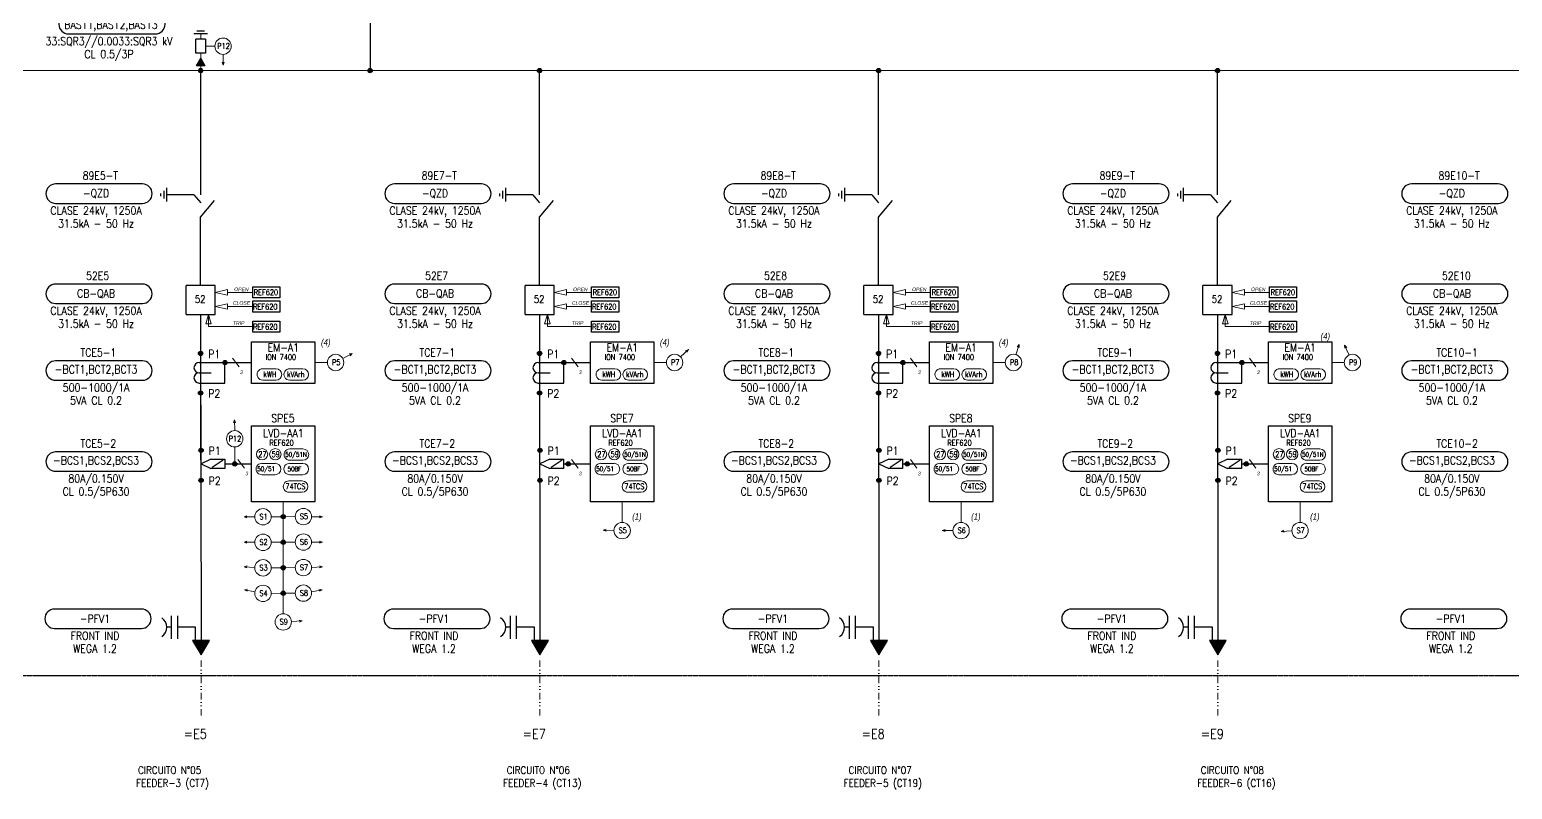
# Model space of a CAD drawing. Header units: millimetres. Extents: x 9982696 to 10277415, y 3207660 to 3335318.
# Drawn here: x 10086379 to 10200229, y 3207660 to 3266050 of the extents above; entities that cross this region are included whole.
import ezdxf
from ezdxf.enums import TextEntityAlignment as Align

# ---------------------------------------------------------------- set-up
doc = ezdxf.new("R2010")
doc.units = ezdxf.units.MM
doc.header["$LTSCALE"] = 2
doc.linetypes.add('DIVIDE', pattern=[1.25, 0.5, -0.25, 0, -0.25, 0, -0.25])
doc.linetypes.add('HIDDEN', pattern=[9.525, 6.35, -3.175])
doc.layers.add('E_EQP', color=134, linetype='Continuous', lineweight=5)
doc.layers.add('GE-SIMBOLOGÍAS', color=151, linetype='Continuous', lineweight=30)
for name, color, linetype in [('EL-CONDUCTOR', 122, 'Continuous'), ('G-TEXTOS', 2, 'Continuous'), ('GE-SIMBOLOGIAS', 151, 'Continuous'), ('I-sep TEXTOS', 7, 'Continuous'), ('Textos', 7, 'Continuous')]:
    doc.layers.add(name, color=color, linetype=linetype)
doc.styles.add('ROMANS', font='romans.shx', dxfattribs={"width": 0.85})
doc.styles.get("Standard").update_dxf_attribs({"font": 'arial.ttf'})

# ---------------------------------------------------------------- blocks, each defined once
blk = doc.blocks.new('DESCRIPCION Nº TAG')
at = {"layer": 'GE-SIMBOLOGÍAS'}
blk.add_lwpolyline([(-12.5, -6), (14.34, -6, 1), (14.34, 0), (-12.5, 0, 1)], format="xyb", close=True, dxfattribs=at)
at = {"layer": 'GE-SIMBOLOGÍAS', "color": 2, "style": 'ROMANS', "width": 0.85}
blk.add_attdef('MEQ-Nº', text='', height=2.5, dxfattribs=at).set_placement((0, -3), align=Align.MIDDLE)
for tag, p in [('MEQ-L1', (0, -9.5)), ('MEQ-L2', (0, -13.5)), ('MEQ-L3', (0, -17.5))]:
    blk.add_attdef(tag, text='', height=2.5, dxfattribs=at).set_placement(p, align=Align.CENTER)

msp = doc.modelspace()

# ---------------------------------------------------------------- hatches: boundary and pattern name
at = {"layer": 'EL-CONDUCTOR'}
h = msp.add_hatch(color=256, dxfattribs=at)
h.paths.add_polyline_path([(10099511, 3262737, -0.4142136), (10099347, 3262901, -0.4142136), (10099511, 3263065)])
h.paths.add_polyline_path([(10099675, 3262901, -0.4142136), (10099511, 3262737), (10099511, 3263065, -0.4142136)])
h = msp.add_hatch(color=256, dxfattribs=at)
h.paths.add_polyline_path([(10112524, 3262737, -0.4142136), (10112360, 3262901, -0.4142136), (10112524, 3263065)])
h.paths.add_polyline_path([(10112688, 3262901, -0.4142136), (10112524, 3262737), (10112524, 3263065, -0.4142136)])
h = msp.add_hatch(color=256, dxfattribs=at)
h.paths.add_polyline_path([(10125538, 3262737, -0.4142136), (10125374, 3262901, -0.4142136), (10125538, 3263065)])
h.paths.add_polyline_path([(10125702, 3262901, -0.4142136), (10125538, 3262737), (10125538, 3263065, -0.4142136)])
h = msp.add_hatch(color=256, dxfattribs=at)
h.paths.add_polyline_path([(10151565, 3262737, -0.4142136), (10151401, 3262901, -0.4142136), (10151565, 3263065)])
h.paths.add_polyline_path([(10151729, 3262901, -0.4142136), (10151565, 3262737), (10151565, 3263065, -0.4142136)])
h = msp.add_hatch(color=256, dxfattribs=at)
h.paths.add_polyline_path([(10177593, 3262737, -0.4142136), (10177429, 3262901, -0.4142136), (10177593, 3263065)])
h.paths.add_polyline_path([(10177757, 3262901, -0.4142136), (10177593, 3262737), (10177593, 3263065, -0.4142136)])
h = msp.add_hatch(color=256, dxfattribs=at)
h.paths.add_polyline_path([(10099506, 3240996, -0.4142136), (10099341, 3241160, -0.4142136), (10099506, 3241324)])
h.paths.add_polyline_path([(10099670, 3241160, -0.4142136), (10099506, 3240996), (10099506, 3241324, -0.4142136)])
h = msp.add_hatch(color=256, dxfattribs=at)
h.paths.add_polyline_path([(10101378, 3240300, -0.4142136), (10101214, 3240464, -0.4142136), (10101378, 3240628)])
h.paths.add_polyline_path([(10101542, 3240464, -0.4142136), (10101378, 3240300), (10101378, 3240628, -0.4142136)])
h = msp.add_hatch(color=256, dxfattribs=at)
h.paths.add_polyline_path([(10125533, 3240996, -0.4142136), (10125369, 3241160, -0.4142136), (10125533, 3241324)])
h.paths.add_polyline_path([(10125697, 3241160, -0.4142136), (10125533, 3240996), (10125533, 3241324, -0.4142136)])
h = msp.add_hatch(color=256, dxfattribs=at)
h.paths.add_polyline_path([(10127405, 3240300, -0.4142136), (10127241, 3240464, -0.4142136), (10127405, 3240628)])
h.paths.add_polyline_path([(10127570, 3240464, -0.4142136), (10127405, 3240300), (10127405, 3240628, -0.4142136)])
h = msp.add_hatch(color=256, dxfattribs=at)
h.paths.add_polyline_path([(10151560, 3240996, -0.4142136), (10151396, 3241160, -0.4142136), (10151560, 3241324)])
h.paths.add_polyline_path([(10151724, 3241160, -0.4142136), (10151560, 3240996), (10151560, 3241324, -0.4142136)])
h = msp.add_hatch(color=256, dxfattribs=at)
h.paths.add_polyline_path([(10153433, 3240300, -0.4142136), (10153269, 3240464, -0.4142136), (10153433, 3240628)])
h.paths.add_polyline_path([(10153597, 3240464, -0.4142136), (10153433, 3240300), (10153433, 3240628, -0.4142136)])
h = msp.add_hatch(color=256, dxfattribs=at)
h.paths.add_polyline_path([(10177588, 3240996, -0.4142136), (10177424, 3241160, -0.4142136), (10177588, 3241324)])
h.paths.add_polyline_path([(10177752, 3241160, -0.4142136), (10177588, 3240996), (10177588, 3241324, -0.4142136)])
h = msp.add_hatch(color=256, dxfattribs=at)
h.paths.add_polyline_path([(10179460, 3240300, -0.4142136), (10179296, 3240464, -0.4142136), (10179460, 3240628)])
h.paths.add_polyline_path([(10179624, 3240464, -0.4142136), (10179460, 3240300), (10179460, 3240628, -0.4142136)])
h = msp.add_hatch(color=256, dxfattribs=at)
h.paths.add_polyline_path([(10099506, 3237959, -0.4142136), (10099341, 3238123, -0.4142136), (10099506, 3238287)])
h.paths.add_polyline_path([(10099670, 3238123, -0.4142136), (10099506, 3237959), (10099506, 3238287, -0.4142136)])
h = msp.add_hatch(color=256, dxfattribs=at)
h.paths.add_polyline_path([(10125533, 3237959, -0.4142136), (10125369, 3238123, -0.4142136), (10125533, 3238287)])
h.paths.add_polyline_path([(10125697, 3238123, -0.4142136), (10125533, 3237959), (10125533, 3238287, -0.4142136)])
h = msp.add_hatch(color=256, dxfattribs=at)
h.paths.add_polyline_path([(10151560, 3237959, -0.4142136), (10151396, 3238123, -0.4142136), (10151560, 3238287)])
h.paths.add_polyline_path([(10151724, 3238123, -0.4142136), (10151560, 3237959), (10151560, 3238287, -0.4142136)])
h = msp.add_hatch(color=256, dxfattribs=at)
h.paths.add_polyline_path([(10177588, 3237959, -0.4142136), (10177424, 3238123, -0.4142136), (10177588, 3238287)])
h.paths.add_polyline_path([(10177752, 3238123, -0.4142136), (10177588, 3237959), (10177588, 3238287, -0.4142136)])
h = msp.add_hatch(color=256, dxfattribs=at)
h.paths.add_polyline_path([(10099539, 3233555, -0.4142136), (10099375, 3233719, -0.4142136), (10099539, 3233883)])
h.paths.add_polyline_path([(10099703, 3233719, -0.4142136), (10099539, 3233555), (10099539, 3233883, -0.4142136)])
h = msp.add_hatch(color=256, dxfattribs=at)
h.paths.add_polyline_path([(10125566, 3233555, -0.4142136), (10125402, 3233719, -0.4142136), (10125566, 3233883)])
h.paths.add_polyline_path([(10125730, 3233719, -0.4142136), (10125566, 3233555), (10125566, 3233883, -0.4142136)])
h = msp.add_hatch(color=256, dxfattribs=at)
h.paths.add_polyline_path([(10151594, 3233555, -0.4142136), (10151430, 3233719, -0.4142136), (10151594, 3233883)])
h.paths.add_polyline_path([(10151758, 3233719, -0.4142136), (10151594, 3233555), (10151594, 3233883, -0.4142136)])
h = msp.add_hatch(color=256, dxfattribs=at)
h.paths.add_polyline_path([(10177621, 3233555, -0.4142136), (10177457, 3233719, -0.4142136), (10177621, 3233883)])
h.paths.add_polyline_path([(10177785, 3233719, -0.4142136), (10177621, 3233555), (10177621, 3233883, -0.4142136)])
h = msp.add_hatch(color=256, dxfattribs=at)
h.paths.add_polyline_path([(10102125, 3232511, -0.4142136), (10101961, 3232675, -0.4142136), (10102125, 3232839)])
h.paths.add_polyline_path([(10102289, 3232675, -0.4142136), (10102125, 3232511), (10102125, 3232839, -0.4142136)])
h = msp.add_hatch(color=256, dxfattribs=at)
h.paths.add_polyline_path([(10127736, 3232511, -0.4142136), (10127572, 3232675, -0.4142136), (10127736, 3232839)])
h.paths.add_polyline_path([(10127900, 3232675, -0.4142136), (10127736, 3232511), (10127736, 3232839, -0.4142136)])
h = msp.add_hatch(color=256, dxfattribs=at)
h.paths.add_polyline_path([(10153763, 3232511, -0.4142136), (10153599, 3232675, -0.4142136), (10153763, 3232839)])
h.paths.add_polyline_path([(10153927, 3232675, -0.4142136), (10153763, 3232511), (10153763, 3232839, -0.4142136)])
h = msp.add_hatch(color=256, dxfattribs=at)
h.paths.add_polyline_path([(10179791, 3232511, -0.4142136), (10179627, 3232675, -0.4142136), (10179791, 3232839)])
h.paths.add_polyline_path([(10179955, 3232675, -0.4142136), (10179791, 3232511), (10179791, 3232839, -0.4142136)])
h = msp.add_hatch(color=256, dxfattribs=at)
h.paths.add_polyline_path([(10099539, 3231245, -0.4142136), (10099375, 3231409, -0.4142136), (10099539, 3231573)])
h.paths.add_polyline_path([(10099703, 3231409, -0.4142136), (10099539, 3231245), (10099539, 3231573, -0.4142136)])
h = msp.add_hatch(color=256, dxfattribs=at)
h.paths.add_polyline_path([(10125566, 3231245, -0.4142136), (10125402, 3231409, -0.4142136), (10125566, 3231573)])
h.paths.add_polyline_path([(10125730, 3231409, -0.4142136), (10125566, 3231245), (10125566, 3231573, -0.4142136)])
h = msp.add_hatch(color=256, dxfattribs=at)
h.paths.add_polyline_path([(10151594, 3231245, -0.4142136), (10151430, 3231409, -0.4142136), (10151594, 3231573)])
h.paths.add_polyline_path([(10151758, 3231409, -0.4142136), (10151594, 3231245), (10151594, 3231573, -0.4142136)])
h = msp.add_hatch(color=256, dxfattribs=at)
h.paths.add_polyline_path([(10177621, 3231245, -0.4142136), (10177457, 3231409, -0.4142136), (10177621, 3231573)])
h.paths.add_polyline_path([(10177785, 3231409, -0.4142136), (10177621, 3231245), (10177621, 3231573, -0.4142136)])
h = msp.add_hatch(color=256, dxfattribs=at)
h.paths.add_polyline_path([(10105849, 3228454, -0.4142136), (10105685, 3228618, -0.4142136), (10105849, 3228782)])
h.paths.add_polyline_path([(10106013, 3228618, -0.4142136), (10105849, 3228454), (10105849, 3228782, -0.4142136)])
h = msp.add_hatch(color=256, dxfattribs=at)
h.paths.add_polyline_path([(10105849, 3226492, -0.4142136), (10105685, 3226656, -0.4142136), (10105849, 3226820)])
h.paths.add_polyline_path([(10106013, 3226656, -0.4142136), (10105849, 3226492), (10105849, 3226820, -0.4142136)])
h = msp.add_hatch(color=256, dxfattribs=at)
h.paths.add_polyline_path([(10105849, 3224530, -0.4142136), (10105685, 3224694, -0.4142136), (10105849, 3224858)])
h.paths.add_polyline_path([(10106013, 3224694, -0.4142136), (10105849, 3224530), (10105849, 3224858, -0.4142136)])
h = msp.add_hatch(color=256, dxfattribs=at)
h.paths.add_polyline_path([(10105849, 3222568, -0.4142136), (10105685, 3222732, -0.4142136), (10105849, 3222896)])
h.paths.add_polyline_path([(10106013, 3222732, -0.4142136), (10105849, 3222568), (10105849, 3222896, -0.4142136)])
at = {"layer": 'GE-SIMBOLOGIAS'}
for points in [[(10099511, 3263820), (10099833, 3263262), (10099188, 3263262)], [(10099539, 3217990), (10100184, 3219107), (10098894, 3219107)], [(10125566, 3217990), (10126211, 3219107), (10124921, 3219107)], [(10151594, 3217990), (10152239, 3219107), (10150949, 3219107)], [(10177621, 3217990), (10178266, 3219107), (10176976, 3219107)]]:
    msp.add_hatch(color=256, dxfattribs=at).paths.add_polyline_path(points)

# ---------------------------------------------------------------- linework, layer by layer
at = {"layer": 'E_EQP', "ltscale": 2}
for p, q in [((10099511, 3265312), (10099511, 3265721)), ((10099511, 3262901), (10099511, 3264242)), ((10100598, 3264777), (10099870, 3264777)), ((10101227, 3264148), (10101249, 3263317)), ((10101249, 3263317), (10101165, 3263540)), ((10101249, 3263317), (10101322, 3263544)), ((9995401, 3262901), (10229648, 3262901)), ((10100623, 3245858), (10101582, 3246068)), ((10101582, 3246068), (10101582, 3245858)), ((10126650, 3245858), (10127609, 3246068)), ((10127609, 3246068), (10127609, 3245858)), ((10152678, 3245858), (10153636, 3246068)), ((10153636, 3246068), (10153636, 3245858)), ((10178705, 3245858), (10179664, 3246068)), ((10179664, 3246068), (10179664, 3245858)), ((10100623, 3245858), (10101582, 3245649)), ((10100623, 3244767), (10101582, 3244977)), ((10100623, 3244767), (10101582, 3244558)), ((10101582, 3245858), (10103504, 3245858)), ((10101582, 3245649), (10101582, 3245858)), ((10101582, 3244977), (10101582, 3244767)), ((10101582, 3244767), (10103504, 3244767)), ((10101582, 3244558), (10101582, 3244767)), ((10126650, 3245858), (10127609, 3245649)), ((10126650, 3244767), (10127609, 3244977)), ((10126650, 3244767), (10127609, 3244558)), ((10127609, 3245858), (10129531, 3245858)), ((10127609, 3245649), (10127609, 3245858)), ((10127609, 3244977), (10127609, 3244767)), ((10127609, 3244767), (10129531, 3244767)), ((10127609, 3244558), (10127609, 3244767)), ((10152678, 3245858), (10153636, 3245649)), ((10152678, 3244767), (10153636, 3244977)), ((10152678, 3244767), (10153636, 3244558)), ((10153636, 3245858), (10155558, 3245858)), ((10153636, 3245649), (10153636, 3245858)), ((10153636, 3244977), (10153636, 3244767)), ((10153636, 3244767), (10155558, 3244767)), ((10153636, 3244558), (10153636, 3244767)), ((10178705, 3245858), (10179664, 3245649)), ((10178705, 3244767), (10179664, 3244977)), ((10178705, 3244767), (10179664, 3244558)), ((10179664, 3245858), (10181586, 3245858)), ((10179664, 3245649), (10179664, 3245858)), ((10179664, 3244977), (10179664, 3244767)), ((10179664, 3244767), (10181586, 3244767)), ((10179664, 3244558), (10179664, 3244767)), ((10100106, 3244162), (10099896, 3243450)), ((10100106, 3244162), (10100315, 3243450)), ((10100106, 3244162), (10100106, 3243223)), ((10126133, 3244162), (10125924, 3243450)), ((10126133, 3244162), (10126343, 3243450)), ((10126133, 3244162), (10126133, 3243223)), ((10152161, 3244162), (10151951, 3243450)), ((10152161, 3244162), (10152370, 3243450)), ((10152161, 3244162), (10152161, 3243223)), ((10178188, 3244162), (10177979, 3243450)), ((10178188, 3244162), (10178398, 3243450)), ((10178188, 3244162), (10178188, 3243223)), ((10099896, 3243450), (10100106, 3243450)), ((10100315, 3243450), (10100106, 3243450)), ((10100106, 3243223), (10103504, 3243223)), ((10125924, 3243450), (10126133, 3243450)), ((10126343, 3243450), (10126133, 3243450)), ((10126133, 3243223), (10129531, 3243223)), ((10151951, 3243450), (10152161, 3243450)), ((10152370, 3243450), (10152161, 3243450)), ((10152161, 3243223), (10155558, 3243223)), ((10177979, 3243450), (10178188, 3243450)), ((10178398, 3243450), (10178188, 3243450)), ((10178188, 3243223), (10181586, 3243223)), ((10136360, 3240893), (10136966, 3241463)), ((10136966, 3241463), (10136747, 3241366)), ((10136966, 3241463), (10136855, 3241251)), ((10162111, 3241067), (10162359, 3241861)), ((10162359, 3241861), (10162217, 3241669)), ((10162359, 3241861), (10162367, 3241622)), ((10187688, 3241037), (10187345, 3241795)), ((10187345, 3241795), (10187366, 3241557)), ((10187345, 3241795), (10187510, 3241622)), ((10101953, 3240794), (10102459, 3240134)), ((10109241, 3240466), (10108276, 3240464)), ((10110424, 3240765), (10111151, 3241168)), ((10111151, 3241168), (10110916, 3241128)), ((10111151, 3241168), (10110992, 3240990)), ((10127981, 3240794), (10128486, 3240134)), ((10135269, 3240466), (10134304, 3240464)), ((10154008, 3240794), (10154514, 3240134)), ((10161296, 3240466), (10160331, 3240464)), ((10180036, 3240794), (10180541, 3240134)), ((10187324, 3240466), (10186358, 3240464)), ((10105296, 3239985), (10104277, 3239985)), ((10105296, 3239111), (10104277, 3239111)), ((10107364, 3239985), (10106345, 3239985)), ((10107364, 3239111), (10106345, 3239111)), ((10131324, 3239985), (10130305, 3239985)), ((10131324, 3239111), (10130305, 3239111)), ((10133392, 3239985), (10132373, 3239985)), ((10133392, 3239111), (10132373, 3239111)), ((10157351, 3239985), (10156332, 3239985)), ((10157351, 3239111), (10156332, 3239111)), ((10159419, 3239985), (10158400, 3239985)), ((10159419, 3239111), (10158400, 3239111)), ((10183379, 3239985), (10182360, 3239985)), ((10183379, 3239111), (10182360, 3239111)), ((10185447, 3239985), (10184428, 3239985)), ((10185447, 3239111), (10184428, 3239111)), ((10102107, 3236062), (10102033, 3235835)), ((10102125, 3235231), (10102107, 3236062)), ((10102107, 3236062), (10102191, 3235839)), ((10102125, 3232675), (10102125, 3233973)), ((10107367, 3233824), (10106348, 3233824)), ((10133394, 3233824), (10132375, 3233824)), ((10159422, 3233824), (10158403, 3233824)), ((10185449, 3233824), (10184430, 3233824)), ((10102370, 3233005), (10102875, 3232345)), ((10105225, 3232717), (10104206, 3232717)), ((10107357, 3232717), (10106338, 3232717)), ((10107367, 3232950), (10106348, 3232950)), ((10127981, 3233005), (10128486, 3232345)), ((10131252, 3232717), (10130233, 3232717)), ((10133385, 3232717), (10132366, 3232717)), ((10133394, 3232950), (10132375, 3232950)), ((10154008, 3233005), (10154514, 3232345)), ((10157280, 3232717), (10156261, 3232717)), ((10159412, 3232717), (10158393, 3232717)), ((10159422, 3232950), (10158403, 3232950)), ((10180036, 3233005), (10180541, 3232345)), ((10183307, 3232717), (10182288, 3232717)), ((10185440, 3232717), (10184421, 3232717)), ((10185449, 3232950), (10184430, 3232950)), ((10105225, 3231844), (10104206, 3231844)), ((10107310, 3231366), (10106291, 3231366)), ((10107357, 3231844), (10106338, 3231844)), ((10131252, 3231844), (10130233, 3231844)), ((10133337, 3231366), (10132318, 3231366)), ((10133385, 3231844), (10132366, 3231844)), ((10157280, 3231844), (10156261, 3231844)), ((10159365, 3231366), (10158346, 3231366)), ((10159412, 3231844), (10158393, 3231844)), ((10183307, 3231844), (10182288, 3231844)), ((10185392, 3231366), (10184373, 3231366)), ((10185440, 3231844), (10184421, 3231844)), ((10107310, 3230493), (10106291, 3230493)), ((10133337, 3230493), (10132318, 3230493)), ((10159365, 3230493), (10158346, 3230493)), ((10185392, 3230493), (10184373, 3230493)), ((10105849, 3229756), (10105849, 3226331)), ((10131877, 3228180), (10131877, 3229756)), ((10157904, 3228180), (10157904, 3229756)), ((10183932, 3228180), (10183932, 3229756)), ((10102838, 3228606), (10103063, 3228685)), ((10103669, 3228608), (10102838, 3228606)), ((10102838, 3228606), (10103063, 3228528)), ((10104927, 3228609), (10105849, 3228618)), ((10105849, 3228618), (10106771, 3228627)), ((10108030, 3228608), (10108861, 3228606)), ((10108861, 3228606), (10108635, 3228528)), ((10108861, 3228606), (10108636, 3228685)), ((10102838, 3226670), (10103065, 3226746)), ((10103669, 3226657), (10102838, 3226670)), ((10102838, 3226670), (10103062, 3226588)), ((10104927, 3226647), (10105849, 3226656)), ((10105849, 3226656), (10106771, 3226665)), ((10108029, 3226657), (10108861, 3226670)), ((10108861, 3226670), (10108634, 3226746)), ((10108861, 3226670), (10108637, 3226588)), ((10130417, 3227584), (10130644, 3227657)), ((10131248, 3227564), (10130417, 3227584)), ((10130417, 3227584), (10130640, 3227500)), ((10156444, 3227547), (10156669, 3227626)), ((10157275, 3227549), (10156444, 3227547)), ((10156444, 3227547), (10156669, 3227469)), ((10182473, 3227487), (10182694, 3227575)), ((10183303, 3227523), (10182473, 3227487)), ((10182473, 3227487), (10182701, 3227418)), ((10105849, 3226331), (10105849, 3221156)), ((10102840, 3224770), (10103070, 3224836)), ((10103670, 3224722), (10102840, 3224770)), ((10102840, 3224770), (10103061, 3224678)), ((10104927, 3224685), (10105849, 3224694)), ((10105849, 3224694), (10106771, 3224703)), ((10108028, 3224722), (10108858, 3224770)), ((10108858, 3224770), (10108629, 3224836)), ((10108858, 3224770), (10108638, 3224678)), ((10102866, 3223007), (10103102, 3223041)), ((10103681, 3222846), (10102866, 3223007)), ((10102866, 3223007), (10103072, 3222886)), ((10104927, 3222723), (10105849, 3222732)), ((10105849, 3222732), (10106771, 3222741)), ((10108017, 3222846), (10108833, 3223007)), ((10108833, 3223007), (10108596, 3223041)), ((10108833, 3223007), (10108627, 3222886)), ((10106478, 3220560), (10107308, 3220603)), ((10107308, 3220603), (10107079, 3220670)), ((10107308, 3220603), (10107087, 3220512))]:
    msp.add_line(p, q, dxfattribs=at)
at = {"layer": 'E_EQP', "linetype": 'DIVIDE', "ltscale": 500}
for p, q in [((10099539, 3213325), (10099539, 3217990)), ((10125566, 3213325), (10125566, 3217990)), ((10151594, 3213325), (10151594, 3217990)), ((10177621, 3213325), (10177621, 3217990))]:
    msp.add_line(p, q, dxfattribs=at)
at = {"layer": 'E_EQP', "ltscale": 2}
for centre, radius in [((10101227, 3264777), 629), ((10109870, 3240466), 629), ((10135898, 3240466), 629), ((10161925, 3240466), 629), ((10187953, 3240466), 629), ((10102125, 3234602), 629), ((10104223, 3233415), 437), ((10105242, 3233415), 437), ((10130250, 3233415), 437), ((10131269, 3233415), 437), ((10156278, 3233415), 437), ((10157297, 3233415), 437), ((10182305, 3233415), 437), ((10183324, 3233415), 437), ((10104298, 3228609), 629), ((10107400, 3228627), 629), ((10131877, 3227551), 629), ((10131877, 3227551), 629), ((10157904, 3227551), 629), ((10157904, 3227551), 629), ((10183932, 3227551), 629), ((10183932, 3227551), 629), ((10104298, 3226647), 629), ((10107400, 3226665), 629), ((10104298, 3224685), 629), ((10107400, 3224703), 629), ((10104298, 3222723), 629), ((10107400, 3222741), 629), ((10105849, 3220527), 629)]:
    msp.add_circle(centre, radius, dxfattribs=at)
for centre, start, end in [((10104277, 3239548), 90, 270.00007), ((10105296, 3239548), 270, 90), ((10106345, 3239548), 90, 270.00007), ((10107364, 3239548), 270, 90), ((10130305, 3239548), 90, 270.00007), ((10131324, 3239548), 270, 90), ((10132373, 3239548), 90, 270.00007), ((10133392, 3239548), 270, 90), ((10156332, 3239548), 90, 270.00007), ((10157351, 3239548), 270, 90), ((10158400, 3239548), 90, 270.00007), ((10159419, 3239548), 270, 90), ((10182360, 3239548), 90, 270.00007), ((10183379, 3239548), 270, 90), ((10184428, 3239548), 90, 270.00007), ((10185447, 3239548), 270, 90), ((10106348, 3233387), 90, 270.00007), ((10107367, 3233387), 270, 90), ((10132375, 3233387), 90, 270.00007), ((10133394, 3233387), 270, 90), ((10158403, 3233387), 90, 270.00007), ((10159422, 3233387), 270, 90), ((10184430, 3233387), 90, 270.00007), ((10185449, 3233387), 270, 90), ((10104206, 3232281), 90, 270.00007), ((10105225, 3232281), 270, 90), ((10106338, 3232281), 90, 270.00007), ((10107357, 3232281), 270, 90), ((10130233, 3232281), 90, 270.00007), ((10131252, 3232281), 270, 90), ((10132366, 3232281), 90, 270.00007), ((10133385, 3232281), 270, 90), ((10156261, 3232281), 90, 270.00007), ((10157280, 3232281), 270, 90), ((10158393, 3232281), 90, 270.00007), ((10159412, 3232281), 270, 90), ((10182288, 3232281), 90, 270.00007), ((10183307, 3232281), 270, 90), ((10184421, 3232281), 90, 270.00007), ((10185440, 3232281), 270, 90), ((10106291, 3230930), 90, 270.00007), ((10107310, 3230930), 270, 90), ((10132318, 3230930), 90, 270.00007), ((10133337, 3230930), 270, 90), ((10158346, 3230930), 90, 270.00007), ((10159365, 3230930), 270, 90), ((10184373, 3230930), 90, 270.00007), ((10185392, 3230930), 270, 90)]:
    msp.add_arc(centre, 437, start, end, dxfattribs=at)
at = {"layer": 'EL-CONDUCTOR'}
for p, q in [((10112524, 3268537), (10112524, 3262901)), ((10099511, 3254805), (10099511, 3262901)), ((10125538, 3254805), (10125538, 3262901)), ((10151565, 3254805), (10151565, 3262901)), ((10177593, 3254805), (10177593, 3262901)), ((10098980, 3253364), (10096906, 3253364)), ((10125007, 3253364), (10122934, 3253364)), ((10151034, 3253364), (10148961, 3253364)), ((10177062, 3253364), (10174989, 3253364)), ((10099506, 3247192), (10099506, 3251642)), ((10125533, 3247192), (10125533, 3251642)), ((10151560, 3247192), (10151560, 3251642)), ((10177588, 3247192), (10177588, 3251642)), ((10099506, 3246397), (10099506, 3247192)), ((10125533, 3246397), (10125533, 3247192)), ((10151560, 3246397), (10151560, 3247192)), ((10177588, 3246397), (10177588, 3247192)), ((10099506, 3244162), (10099506, 3243259)), ((10125533, 3244162), (10125533, 3243259)), ((10151560, 3244162), (10151560, 3243259)), ((10177588, 3244162), (10177588, 3243259)), ((10099506, 3243259), (10099506, 3232963)), ((10099506, 3243259), (10099539, 3219107)), ((10125533, 3243259), (10125533, 3232963)), ((10125533, 3243259), (10125566, 3219107)), ((10151560, 3243259), (10151560, 3232963)), ((10151560, 3243259), (10151594, 3219107)), ((10177588, 3243259), (10177588, 3232963)), ((10177588, 3243259), (10177621, 3219107)), ((10099994, 3240464), (10103422, 3240464)), ((10126022, 3240464), (10129450, 3240464)), ((10152049, 3240464), (10155477, 3240464)), ((10178077, 3240464), (10181505, 3240464)), ((10101355, 3232675), (10103422, 3232675)), ((10127383, 3232675), (10129450, 3232675)), ((10153410, 3232675), (10155477, 3232675)), ((10179437, 3232675), (10181505, 3232675))]:
    msp.add_line(p, q, dxfattribs=at)
for points in [[(10099984, 3238886), (10101378, 3238886), (10101378, 3240464)], [(10126011, 3238886), (10127405, 3238886), (10127405, 3240464)], [(10152039, 3238886), (10153433, 3238886), (10153433, 3240464)], [(10178066, 3238886), (10179460, 3238886), (10179460, 3240464)]]:
    msp.add_lwpolyline(points, dxfattribs=at)
for centre in [(10099511, 3262901), (10112524, 3262901), (10125538, 3262901), (10151565, 3262901), (10177593, 3262901), (10099506, 3241160), (10101378, 3240464), (10125533, 3241160), (10127405, 3240464), (10151560, 3241160), (10153433, 3240464), (10177588, 3241160), (10179460, 3240464), (10099506, 3238123), (10125533, 3238123), (10151560, 3238123), (10177588, 3238123), (10099539, 3233719), (10125566, 3233719), (10151594, 3233719), (10177621, 3233719), (10102125, 3232675), (10127736, 3232675), (10153763, 3232675), (10179791, 3232675), (10099539, 3231409), (10125566, 3231409), (10151594, 3231409), (10177621, 3231409), (10105849, 3228618), (10105849, 3226656), (10105849, 3224694), (10105849, 3222732)]:
    msp.add_circle(centre, 164, dxfattribs=at)
at = {"layer": 'GE-SIMBOLOGIAS'}
for p, q in [((10100026, 3265721), (10098996, 3265721)), ((10099801, 3265929), (10099226, 3265929)), ((10096906, 3252849), (10096906, 3253879)), ((10099511, 3253364), (10099511, 3254805)), ((10122934, 3252849), (10122934, 3253879)), ((10125538, 3253364), (10125538, 3254805)), ((10148961, 3252849), (10148961, 3253879)), ((10151565, 3253364), (10151565, 3254805)), ((10174989, 3252849), (10174989, 3253879)), ((10177593, 3253364), (10177593, 3254805)), ((10096457, 3253259), (10096457, 3253462)), ((10096698, 3253073), (10096698, 3253648)), ((10122484, 3253259), (10122484, 3253462)), ((10122725, 3253073), (10122725, 3253648)), ((10148512, 3253259), (10148512, 3253462)), ((10148753, 3253073), (10148753, 3253648)), ((10174539, 3253259), (10174539, 3253462)), ((10174780, 3253073), (10174780, 3253648)), ((10100623, 3246397), (10098388, 3246397)), ((10098388, 3244162), (10098388, 3246397)), ((10100623, 3244162), (10100623, 3246397)), ((10126650, 3246397), (10124416, 3246397)), ((10124416, 3244162), (10124416, 3246397)), ((10126650, 3244162), (10126650, 3246397)), ((10152678, 3246397), (10150443, 3246397)), ((10150443, 3244162), (10150443, 3246397)), ((10152678, 3244162), (10152678, 3246397)), ((10178705, 3246397), (10176470, 3246397)), ((10176470, 3244162), (10176470, 3246397)), ((10178705, 3244162), (10178705, 3246397)), ((10098388, 3244162), (10100623, 3244162)), ((10124416, 3244162), (10126650, 3244162)), ((10150443, 3244162), (10152678, 3244162)), ((10176470, 3244162), (10178705, 3244162))]:
    msp.add_line(p, q, dxfattribs=at)
at = {"layer": 'GE-SIMBOLOGIAS', "linetype": 'Continuous'}
for p, q in [((10099151, 3264242), (10099151, 3265312)), ((10099870, 3265312), (10099151, 3265312)), ((10099870, 3265312), (10099870, 3264242)), ((10099870, 3264242), (10099151, 3264242)), ((10103422, 3242066), (10108276, 3242066)), ((10103422, 3238861), (10103422, 3242066)), ((10108276, 3242066), (10108276, 3238861)), ((10129450, 3242066), (10134304, 3242066)), ((10129450, 3238861), (10129450, 3242066)), ((10134304, 3242066), (10134304, 3238861)), ((10155477, 3242066), (10160331, 3242066)), ((10155477, 3238861), (10155477, 3242066)), ((10160331, 3242066), (10160331, 3238861)), ((10181505, 3242066), (10186358, 3242066)), ((10181505, 3238861), (10181505, 3242066)), ((10186358, 3242066), (10186358, 3238861)), ((10099391, 3240464), (10099984, 3240464)), ((10125419, 3240464), (10126011, 3240464)), ((10151446, 3240464), (10152039, 3240464)), ((10177474, 3240464), (10178066, 3240464)), ((10099391, 3239675), (10099644, 3239675)), ((10125419, 3239675), (10125671, 3239675)), ((10151446, 3239675), (10151698, 3239675)), ((10177474, 3239675), (10177726, 3239675)), ((10099391, 3238886), (10099984, 3238886)), ((10108276, 3238861), (10103422, 3238861)), ((10125419, 3238886), (10126011, 3238886)), ((10134304, 3238861), (10129450, 3238861)), ((10151446, 3238886), (10152039, 3238886)), ((10160331, 3238861), (10155477, 3238861)), ((10177474, 3238886), (10178066, 3238886)), ((10186358, 3238861), (10181505, 3238861)), ((10100285, 3233034), (10099539, 3232675)), ((10099539, 3232675), (10100285, 3232315)), ((10100285, 3233034), (10101355, 3233034)), ((10101355, 3232315), (10100285, 3232315)), ((10101248, 3232962), (10100392, 3232387)), ((10101355, 3233034), (10101355, 3232315)), ((10126312, 3233034), (10125566, 3232675)), ((10125566, 3232675), (10126312, 3232315)), ((10126312, 3233034), (10127383, 3233034)), ((10127383, 3232315), (10126312, 3232315)), ((10127276, 3232962), (10126419, 3232387)), ((10127383, 3233034), (10127383, 3232315)), ((10152340, 3233034), (10151594, 3232675)), ((10151594, 3232675), (10152340, 3232315)), ((10152340, 3233034), (10153410, 3233034)), ((10153410, 3232315), (10152340, 3232315)), ((10153303, 3232962), (10152447, 3232387)), ((10153410, 3233034), (10153410, 3232315)), ((10178367, 3233034), (10177621, 3232675)), ((10177621, 3232675), (10178367, 3232315)), ((10178367, 3233034), (10179437, 3233034)), ((10179437, 3232315), (10178367, 3232315)), ((10179330, 3232962), (10178474, 3232387)), ((10179437, 3233034), (10179437, 3232315)), ((10097246, 3221000), (10097246, 3219240)), ((10097719, 3221000), (10097719, 3219240)), ((10123273, 3221000), (10123273, 3219240)), ((10123746, 3221000), (10123746, 3219240)), ((10149301, 3221000), (10149301, 3219240)), ((10149774, 3221000), (10149774, 3219240)), ((10175328, 3221000), (10175328, 3219240)), ((10175801, 3221000), (10175801, 3219240)), ((10097246, 3220120), (10096905, 3220120)), ((10099120, 3220120), (10097719, 3220120)), ((10099120, 3219107), (10099120, 3220120)), ((10123273, 3220120), (10122932, 3220120)), ((10125148, 3220120), (10123746, 3220120)), ((10125148, 3219107), (10125148, 3220120)), ((10149301, 3220120), (10148960, 3220120)), ((10151175, 3220120), (10149774, 3220120)), ((10151175, 3219107), (10151175, 3220120)), ((10175328, 3220120), (10174987, 3220120)), ((10177202, 3220120), (10175801, 3220120)), ((10177202, 3219107), (10177202, 3220120))]:
    msp.add_line(p, q, dxfattribs=at)
at = {"layer": 'GE-SIMBOLOGIAS', "color": 1, "linetype": 'HIDDEN', "ltscale": 0.5}
msp.add_line((10241118, 3216375), (9982696, 3216375), dxfattribs=at)
at = {"layer": 'GE-SIMBOLOGIAS'}
for points in [[(10099511, 3263820), (10099833, 3263262), (10099188, 3263262)], [(10099539, 3217990), (10100184, 3219107), (10098894, 3219107)], [(10125566, 3217990), (10126211, 3219107), (10124921, 3219107)], [(10151594, 3217990), (10152239, 3219107), (10150949, 3219107)], [(10177621, 3217990), (10178266, 3219107), (10176976, 3219107)]]:
    msp.add_lwpolyline(points, close=True, dxfattribs=at)
for points in [[(10098980, 3253364), (10099511, 3252731)], [(10099506, 3251642), (10100568, 3252908)], [(10125007, 3253364), (10125538, 3252731)], [(10125533, 3251642), (10126595, 3252908)], [(10151034, 3253364), (10151565, 3252731)], [(10151560, 3251642), (10152622, 3252908)], [(10177062, 3253364), (10177593, 3252731)], [(10177588, 3251642), (10178650, 3252908)]]:
    msp.add_lwpolyline(points, dxfattribs=at)
at = {"layer": 'GE-SIMBOLOGIAS', "linetype": 'Continuous'}
for points in [[(10103504, 3246287), (10105583, 3246287), (10105583, 3245430), (10103504, 3245430)], [(10129531, 3246287), (10131610, 3246287), (10131610, 3245430), (10129531, 3245430)], [(10155558, 3246287), (10157638, 3246287), (10157638, 3245430), (10155558, 3245430)], [(10181586, 3246287), (10183665, 3246287), (10183665, 3245430), (10181586, 3245430)], [(10103504, 3245196), (10105583, 3245196), (10105583, 3244339), (10103504, 3244339)], [(10129531, 3245196), (10131610, 3245196), (10131610, 3244339), (10129531, 3244339)], [(10155558, 3245196), (10157638, 3245196), (10157638, 3244339), (10155558, 3244339)], [(10181586, 3245196), (10183665, 3245196), (10183665, 3244339), (10181586, 3244339)], [(10103504, 3243652), (10105583, 3243652), (10105583, 3242795), (10103504, 3242795)], [(10129531, 3243652), (10131610, 3243652), (10131610, 3242795), (10129531, 3242795)], [(10155558, 3243652), (10157638, 3243652), (10157638, 3242795), (10155558, 3242795)], [(10181586, 3243652), (10183665, 3243652), (10183665, 3242795), (10181586, 3242795)], [(10103422, 3235593), (10108276, 3235593), (10108276, 3229756), (10103422, 3229756)], [(10129450, 3235593), (10134304, 3235593), (10134304, 3229756), (10129450, 3229756)], [(10155477, 3235593), (10160331, 3235593), (10160331, 3229756), (10155477, 3229756)], [(10181505, 3235593), (10186358, 3235593), (10186358, 3229756), (10181505, 3229756)]]:
    msp.add_lwpolyline(points, close=True, dxfattribs=at)
for points in [[(10099644, 3239675), (10100314, 3239675)], [(10125671, 3239675), (10126341, 3239675)], [(10151698, 3239675), (10152369, 3239675)], [(10177726, 3239675), (10178396, 3239675)]]:
    msp.add_lwpolyline(points, dxfattribs=at)
for centre, radius, start, end in [((10099391, 3240069), 394, 90, 270), ((10125419, 3240069), 394, 90, 270), ((10151446, 3240069), 394, 90, 270), ((10177474, 3240069), 394, 90, 270), ((10099391, 3239281), 394, 90, 270), ((10125419, 3239281), 394, 90, 270), ((10151446, 3239281), 394, 90, 270), ((10177474, 3239281), 394, 90, 270), ((10096061, 3220120), 844, 302.63796, 57.36204), ((10122088, 3220120), 844, 302.63796, 57.36204), ((10148116, 3220120), 844, 302.63796, 57.36204), ((10174143, 3220120), 844, 302.63796, 57.36204)]:
    msp.add_arc(centre, radius, start, end, dxfattribs=at)

# ---------------------------------------------------------------- block references
at = {"layer": 'GE-SIMBOLOGÍAS'}
ref = msp.add_blockref('DESCRIPCION Nº TAG', (10092471, 3267209), dxfattribs=dict(at, xscale=248.3184454382091, yscale=248.3184454382091, zscale=248.3184454382091))
ref.add_attrib('MEQ-Nº', 'BAS11,BAS12,BAS13', dxfattribs={"color": 2, "height": 620.8, "style": 'ROMANS', "width": 0.85}).set_placement((10092617, 3266333), align=Align.MIDDLE)
ref.add_attrib('MEQ-L1', '33:SQR3//0.0033:SQR3 kV', dxfattribs={"color": 2, "height": 620.8, "style": 'ROMANS', "width": 0.85}).set_placement((10092471, 3264849), align=Align.CENTER)
ref.add_attrib('MEQ-L2', 'CL 0.5/3P', dxfattribs={"color": 2, "height": 620.8, "style": 'ROMANS', "width": 0.85}).set_placement((10092471, 3263855), align=Align.CENTER)
at = {"layer": 'GE-SIMBOLOGÍAS', "xscale": 248.3184454382091, "yscale": 248.3184454382091, "zscale": 248.3184454382091}
for p, values in [((10091477, 3254188), {'MEQ-Nº': '-QZD', 'MEQ-L1': 'CLASE 24kV, 1250A', 'MEQ-L2': '31.5kA - 50 Hz'}), ((10117505, 3254188), {'MEQ-Nº': '-QZD', 'MEQ-L1': 'CLASE 24kV, 1250A', 'MEQ-L2': '31.5kA - 50 Hz'}), ((10143532, 3254188), {'MEQ-Nº': '-QZD', 'MEQ-L1': 'CLASE 24kV, 1250A', 'MEQ-L2': '31.5kA - 50 Hz'}), ((10169560, 3254188), {'MEQ-Nº': '-QZD', 'MEQ-L1': 'CLASE 24kV, 1250A', 'MEQ-L2': '31.5kA - 50 Hz'}), ((10195587, 3254188), {'MEQ-Nº': '-QZD', 'MEQ-L1': 'CLASE 24kV, 1250A', 'MEQ-L2': '31.5kA - 50 Hz'}), ((10091477, 3246491), {'MEQ-Nº': 'CB-QAB', 'MEQ-L1': 'CLASE 24kV, 1250A', 'MEQ-L2': '31.5kA - 50 Hz'}), ((10117505, 3246491), {'MEQ-Nº': 'CB-QAB', 'MEQ-L1': 'CLASE 24kV, 1250A', 'MEQ-L2': '31.5kA - 50 Hz'}), ((10143532, 3246491), {'MEQ-Nº': 'CB-QAB', 'MEQ-L1': 'CLASE 24kV, 1250A', 'MEQ-L2': '31.5kA - 50 Hz'}), ((10169560, 3246491), {'MEQ-Nº': 'CB-QAB', 'MEQ-L1': 'CLASE 24kV, 1250A', 'MEQ-L2': '31.5kA - 50 Hz'}), ((10195587, 3246491), {'MEQ-Nº': 'CB-QAB', 'MEQ-L1': 'CLASE 24kV, 1250A', 'MEQ-L2': '31.5kA - 50 Hz'}), ((10091477, 3240590), {'MEQ-Nº': '-BCT1,BCT2,BCT3', 'MEQ-L1': '500-1000/1A', 'MEQ-L2': '5VA CL 0.2'}), ((10117505, 3240590), {'MEQ-Nº': '-BCT1,BCT2,BCT3', 'MEQ-L1': '500-1000/1A', 'MEQ-L2': '5VA CL 0.2'}), ((10143532, 3240590), {'MEQ-Nº': '-BCT1,BCT2,BCT3', 'MEQ-L1': '500-1000/1A', 'MEQ-L2': '5VA CL 0.2'}), ((10169560, 3240590), {'MEQ-Nº': '-BCT1,BCT2,BCT3', 'MEQ-L1': '500-1000/1A', 'MEQ-L2': '5VA CL 0.2'}), ((10195587, 3240590), {'MEQ-Nº': '-BCT1,BCT2,BCT3', 'MEQ-L1': '500-1000/1A', 'MEQ-L2': '5VA CL 0.2'}), ((10091477, 3233593), {'MEQ-Nº': '-BCS1,BCS2,BCS3', 'MEQ-L1': '80A/0.150V', 'MEQ-L2': 'CL 0.5/5P630'}), ((10117505, 3233593), {'MEQ-Nº': '-BCS1,BCS2,BCS3', 'MEQ-L1': '80A/0.150V', 'MEQ-L2': 'CL 0.5/5P630'}), ((10143532, 3233593), {'MEQ-Nº': '-BCS1,BCS2,BCS3', 'MEQ-L1': '80A/0.150V', 'MEQ-L2': 'CL 0.5/5P630'}), ((10169560, 3233593), {'MEQ-Nº': '-BCS1,BCS2,BCS3', 'MEQ-L1': '80A/0.150V', 'MEQ-L2': 'CL 0.5/5P630'}), ((10195587, 3233593), {'MEQ-Nº': '-BCS1,BCS2,BCS3', 'MEQ-L1': '80A/0.150V', 'MEQ-L2': 'CL 0.5/5P630'}), ((10091398, 3221518), {'MEQ-Nº': '-PFV1', 'MEQ-L1': 'FRONT IND', 'MEQ-L2': 'WEGA 1.2'}), ((10117426, 3221518), {'MEQ-Nº': '-PFV1', 'MEQ-L1': 'FRONT IND', 'MEQ-L2': 'WEGA 1.2'}), ((10143453, 3221518), {'MEQ-Nº': '-PFV1', 'MEQ-L1': 'FRONT IND', 'MEQ-L2': 'WEGA 1.2'}), ((10169481, 3221518), {'MEQ-Nº': '-PFV1', 'MEQ-L1': 'FRONT IND', 'MEQ-L2': 'WEGA 1.2'}), ((10195508, 3221518), {'MEQ-Nº': '-PFV1', 'MEQ-L1': 'FRONT IND', 'MEQ-L2': 'WEGA 1.2'})]:
    msp.add_blockref('DESCRIPCION Nº TAG', p, dxfattribs=at).add_auto_attribs(values)

# ---------------------------------------------------------------- texts
at = {"layer": 'E_EQP', "ltscale": 2, "attachment_point": 1}
for s, width, insert, char_height in [('{\\fArial|b0|i1|c0|p34;OPEN}', 615.58, (10102370, 3247689), 1.75), ('{\\fArial|b0|i1|c0|p34;OPEN}', 615.58, (10128397, 3247689), 1.75), ('{\\fArial|b0|i1|c0|p34;OPEN}', 615.58, (10154425, 3247689), 1.75), ('{\\fArial|b0|i1|c0|p34;OPEN}', 615.58, (10180452, 3247689), 1.75), ('{\\fArial|b0|i1|c0|p34;OPEN}', 142.64, (10102082, 3246229), 280), ('{\\fArial|b0|i1|c0|p34;OPEN}', 142.64, (10128109, 3246229), 280), ('{\\fArial|b0|i1|c0|p34;OPEN}', 142.64, (10154137, 3246229), 280), ('{\\fArial|b0|i1|c0|p34;OPEN}', 142.64, (10180164, 3246229), 280), ('{\\fArial|b0|i1|c0|p34;CLOSE}', 142.64, (10101983, 3245184), 280), ('{\\fArial|b0|i1|c0|p34;CLOSE}', 142.64, (10128011, 3245184), 280), ('{\\fArial|b0|i1|c0|p34;CLOSE}', 142.64, (10154038, 3245184), 280), ('{\\fArial|b0|i1|c0|p34;CLOSE}', 142.64, (10180066, 3245184), 280), ('{\\fArial|b0|i1|c0|p34;TRIP}', 142.64, (10101983, 3243640), 280), ('{\\fArial|b0|i1|c0|p34;TRIP}', 142.64, (10128011, 3243640), 280), ('{\\fArial|b0|i1|c0|p34;TRIP}', 142.64, (10154038, 3243640), 280), ('{\\fArial|b0|i1|c0|p34;TRIP}', 142.64, (10180066, 3243640), 280), ('{\\fArial|b0|i1|c0|p34;3}', 142.64, (10102528, 3239864), 280), ('{\\fArial|b0|i1|c0|p34;3}', 142.64, (10128555, 3239864), 280), ('{\\fArial|b0|i1|c0|p34;3}', 142.64, (10154583, 3239864), 280), ('{\\fArial|b0|i1|c0|p34;3}', 142.64, (10180610, 3239864), 280), ('{\\fArial|b0|i1|c0|p34;3}', 142.64, (10102944, 3232075), 280), ('{\\fArial|b0|i1|c0|p34;3}', 142.64, (10128555, 3232075), 280), ('{\\fArial|b0|i1|c0|p34;3}', 142.64, (10154583, 3232075), 280), ('{\\fArial|b0|i1|c0|p34;3}', 142.64, (10180610, 3232075), 280)]:
    msp.add_mtext_dynamic_manual_height_columns(s, width=width, gutter_width=12.5, heights=[0], dxfattribs=dict(at, insert=insert, char_height=char_height))
at = {"layer": 'G-TEXTOS', "attachment_point": 7, "style": 'ROMANS'}
for s, insert, char_height, width in [('P12', (10100784, 3264574), 434.6, 434.56), ('REF620', (10103592, 3245642), 434.6, 434.56), ('REF620', (10129620, 3245642), 434.6, 434.56), ('REF620', (10155647, 3245642), 434.6, 434.56), ('REF620', (10181675, 3245642), 434.6, 434.56), ('REF620', (10103542, 3244536), 434.6, 434.56), ('REF620', (10129569, 3244536), 434.6, 434.56), ('REF620', (10155597, 3244536), 434.6, 434.56), ('REF620', (10181624, 3244536), 434.6, 434.56), ('REF620', (10103542, 3242992), 434.6, 434.56), ('REF620', (10129569, 3242992), 434.6, 434.56), ('REF620', (10155597, 3242992), 434.6, 434.56), ('REF620', (10181624, 3242992), 434.6, 434.56), ('P1', (10100088, 3240812), 620.8, 603.06), ('EM-A1', (10104645, 3241309), 620.8, 620.8), ('P1', (10126116, 3240812), 620.8, 603.06), ('EM-A1', (10130672, 3241309), 620.8, 620.8), ('P1', (10152143, 3240812), 620.8, 603.06), ('EM-A1', (10156700, 3241309), 620.8, 620.8), ('P1', (10178170, 3240812), 620.8, 603.06), ('EM-A1', (10182727, 3241309), 620.8, 620.8), ('ION 7400', (10104499, 3240663), 434.6, 3033.16), ('P5', (10109595, 3240263), 434.6, 434.56), ('ION 7400', (10130526, 3240663), 434.6, 3033.16), ('P7', (10135623, 3240263), 434.6, 434.56), ('ION 7400', (10156554, 3240663), 434.6, 3033.16), ('P8', (10161650, 3240263), 434.6, 434.56), ('ION 7400', (10182581, 3240663), 434.6, 3033.16), ('P9', (10187677, 3240263), 434.6, 434.56), ('kWH', (10104329, 3239345), 434.6, 434.56), ('kVArh', (10106144, 3239341), 434.6, 434.56), ('kWH', (10130356, 3239345), 434.6, 434.56), ('kVArh', (10132171, 3239341), 434.6, 434.56), ('kWH', (10156383, 3239345), 434.6, 434.56), ('kVArh', (10158198, 3239341), 434.6, 434.56), ('kWH', (10182411, 3239345), 434.6, 434.56), ('kVArh', (10184226, 3239341), 434.6, 434.56), ('P2', (10100088, 3237774), 620.8, 603.06), ('P2', (10126116, 3237774), 620.8, 603.06), ('P2', (10152143, 3237774), 620.8, 603.06), ('P2', (10178170, 3237774), 620.8, 603.06), ('P12', (10101658, 3234399), 434.6, 434.56), ('LVD-AA1', (10104306, 3234724), 620.8, 620.8), ('REF620', (10104793, 3234078), 434.6, 434.56), ('LVD-AA1', (10130333, 3234724), 620.8, 620.8), ('REF620', (10130820, 3234078), 434.6, 434.56), ('LVD-AA1', (10156361, 3234724), 620.8, 620.8), ('REF620', (10156848, 3234078), 434.6, 434.56), ('LVD-AA1', (10182388, 3234724), 620.8, 620.8), ('REF620', (10182875, 3234078), 434.6, 434.56), ('P1', (10100121, 3233370), 620.8, 603.06), ('27', (10103936, 3233202), 434.6, 434.56), ('59', (10104955, 3233202), 434.6, 434.56), ('50/51N', (10105999, 3233112), 347.6, 347.65), ('P1', (10126149, 3233370), 620.8, 603.06), ('27', (10129964, 3233202), 434.6, 434.56), ('59', (10130983, 3233202), 434.6, 434.56), ('50/51N', (10132027, 3233112), 347.6, 347.65), ('P1', (10152176, 3233370), 620.8, 603.06), ('27', (10155991, 3233202), 434.6, 434.56), ('59', (10157010, 3233202), 434.6, 434.56), ('50/51N', (10158054, 3233112), 347.6, 347.65), ('P1', (10178204, 3233370), 620.8, 603.06), ('27', (10182019, 3233202), 434.6, 434.56), ('59', (10183038, 3233202), 434.6, 434.56), ('50/51N', (10184082, 3233112), 347.6, 347.65), ('50/51', (10103857, 3232005), 347.6, 347.65), ('50BF', (10106186, 3232110), 347.6, 347.65), ('50/51', (10129885, 3232005), 347.6, 347.65), ('50BF', (10132213, 3232110), 347.6, 347.65), ('50/51', (10155912, 3232005), 347.6, 347.65), ('50BF', (10158240, 3232110), 347.6, 347.65), ('50/51', (10181940, 3232005), 347.6, 347.65), ('50BF', (10184268, 3232110), 347.6, 347.65), ('P2', (10100121, 3231060), 620.8, 603.06), ('74TCS', (10106016, 3230727), 434.6, 434.56), ('P2', (10126149, 3231060), 620.8, 603.06), ('74TCS', (10132043, 3230727), 434.6, 434.56), ('P2', (10152176, 3231060), 620.8, 603.06), ('74TCS', (10158071, 3230727), 434.6, 434.56), ('P2', (10178204, 3231060), 620.8, 603.06), ('74TCS', (10184098, 3230727), 434.6, 434.56), ('S1', (10104023, 3228405), 434.6, 434.56), ('S5', (10107125, 3228424), 434.6, 434.56), ('S5', (10131602, 3227347), 434.6, 434.56), ('S6', (10157629, 3227347), 434.6, 434.56), ('S7', (10183656, 3227347), 434.6, 434.56), ('S2', (10104023, 3226443), 434.6, 434.56), ('S6', (10107125, 3226462), 434.6, 434.56), ('S3', (10104023, 3224481), 434.6, 434.56), ('S7', (10107125, 3224500), 434.6, 434.56), ('S4', (10104023, 3222519), 434.6, 434.56), ('S8', (10107125, 3222538), 434.6, 434.56), ('S9', (10105574, 3220324), 434.6, 434.56)]:
    msp.add_mtext(s, dxfattribs=dict(at, insert=insert, char_height=char_height, width=width))
at = {"layer": 'I-sep TEXTOS', "color": 2, "style": 'ROMANS', "width": 0.85}
for s, p in [('FEEDER-3 (CT7)', (10097347, 3207853)), ('CIRCUITO N%%D05', (10097128, 3208846)), ('FEEDER-4 (CT13)', (10125741, 3207853)), ('CIRCUITO N%%D06', (10125434, 3208846)), ('FEEDER-5 (CT19)', (10151887, 3207853)), ('CIRCUITO N%%D07', (10151686, 3208846)), ('FEEDER-6 (CT16)', (10179041, 3207853)), ('CIRCUITO N%%D08', (10178734, 3208846))]:
    msp.add_text(s, height=581.43, dxfattribs=at).set_placement(p, align=Align.CENTER)
at = {"layer": 'Textos', "style": 'ROMANS', "width": 0.85}
for s, height, p in [('89E5-T', 614.6, (10090452, 3254525)), ('89E7-T', 614.6, (10116479, 3254525)), ('89E8-T', 614.6, (10142507, 3254525)), ('89E9-T', 614.6, (10168534, 3254525)), ('89E10-T', 614.6, (10194562, 3254525)), ('52E5', 614.6, (10090713, 3246828)), ('52E7', 614.6, (10116741, 3246828)), ('52E8', 614.6, (10142768, 3246828)), ('52E9', 614.6, (10168795, 3246828)), ('52E10', 614.6, (10194823, 3246828)), ('52', 558.7, (10099066, 3245059)), ('52', 558.7, (10125094, 3245059)), ('52', 558.7, (10151121, 3245059)), ('52', 558.7, (10177148, 3245059)), ('TCE5-1', 614.6, (10090291, 3240927)), ('TCE7-1', 614.6, (10116318, 3240927)), ('TCE8-1', 614.6, (10142346, 3240927)), ('TCE9-1', 614.6, (10168373, 3240927)), ('TCE10-1', 614.6, (10194401, 3240927)), ('SPE5', 614.6, (10104932, 3235877)), ('SPE7', 614.6, (10130959, 3235877)), ('SPE8', 614.6, (10156987, 3235877)), ('SPE9', 614.6, (10183014, 3235877)), ('TCE5-2', 614.6, (10090291, 3233930)), ('TCE7-2', 614.6, (10116318, 3233930)), ('TCE8-2', 614.6, (10142346, 3233930)), ('TCE9-2', 614.6, (10168373, 3233930)), ('TCE10-2', 614.6, (10194401, 3233930))]:
    msp.add_text(s, height=height, dxfattribs=at).set_placement(p)
at = {"layer": 'Textos', "attachment_point": 1, "style": 'ROMANS'}
for s, insert, char_height, width in [('\\pi213.8;{\\fArial|b0|i1|c0|p34;(4)}', (10185293, 3242741), 500, 1068.87), ('\\pi213.8;{\\fArial|b0|i1|c0|p34;(4)}', (10108538, 3242268), 500, 1068.87), ('\\pi213.8;{\\fArial|b0|i1|c0|p34;(4)}', (10134565, 3242268), 500, 1068.87), ('\\pi213.8;{\\fArial|b0|i1|c0|p34;(4)}', (10160593, 3242268), 500, 1068.87), ('\\pi5421.1;{\\fArial|b0|i1|c0|p34;(1)}', (10127224, 3228879), 500, 11483.54), ('\\pi5421.1;{\\fArial|b0|i1|c0|p34;(1)}', (10153252, 3228879), 500, 11483.54), ('\\pi5421.1;{\\fArial|b0|i1|c0|p34;(1)}', (10179279, 3228879), 500, 11483.54), ('\\pi4867.3;=E5', (10093350, 3212294), 744.96, 11483.54), ('\\pi4867.3;=E7', (10119377, 3212294), 744.96, 11483.54), ('\\pi4867.3;=E8', (10145404, 3212294), 744.96, 11483.54), ('\\pi4882.4;=E9', (10171432, 3212294), 744.96, 11483.54)]:
    msp.add_mtext(s, dxfattribs=dict(at, insert=insert, char_height=char_height, width=width))

doc.saveas('drawing.dxf')
